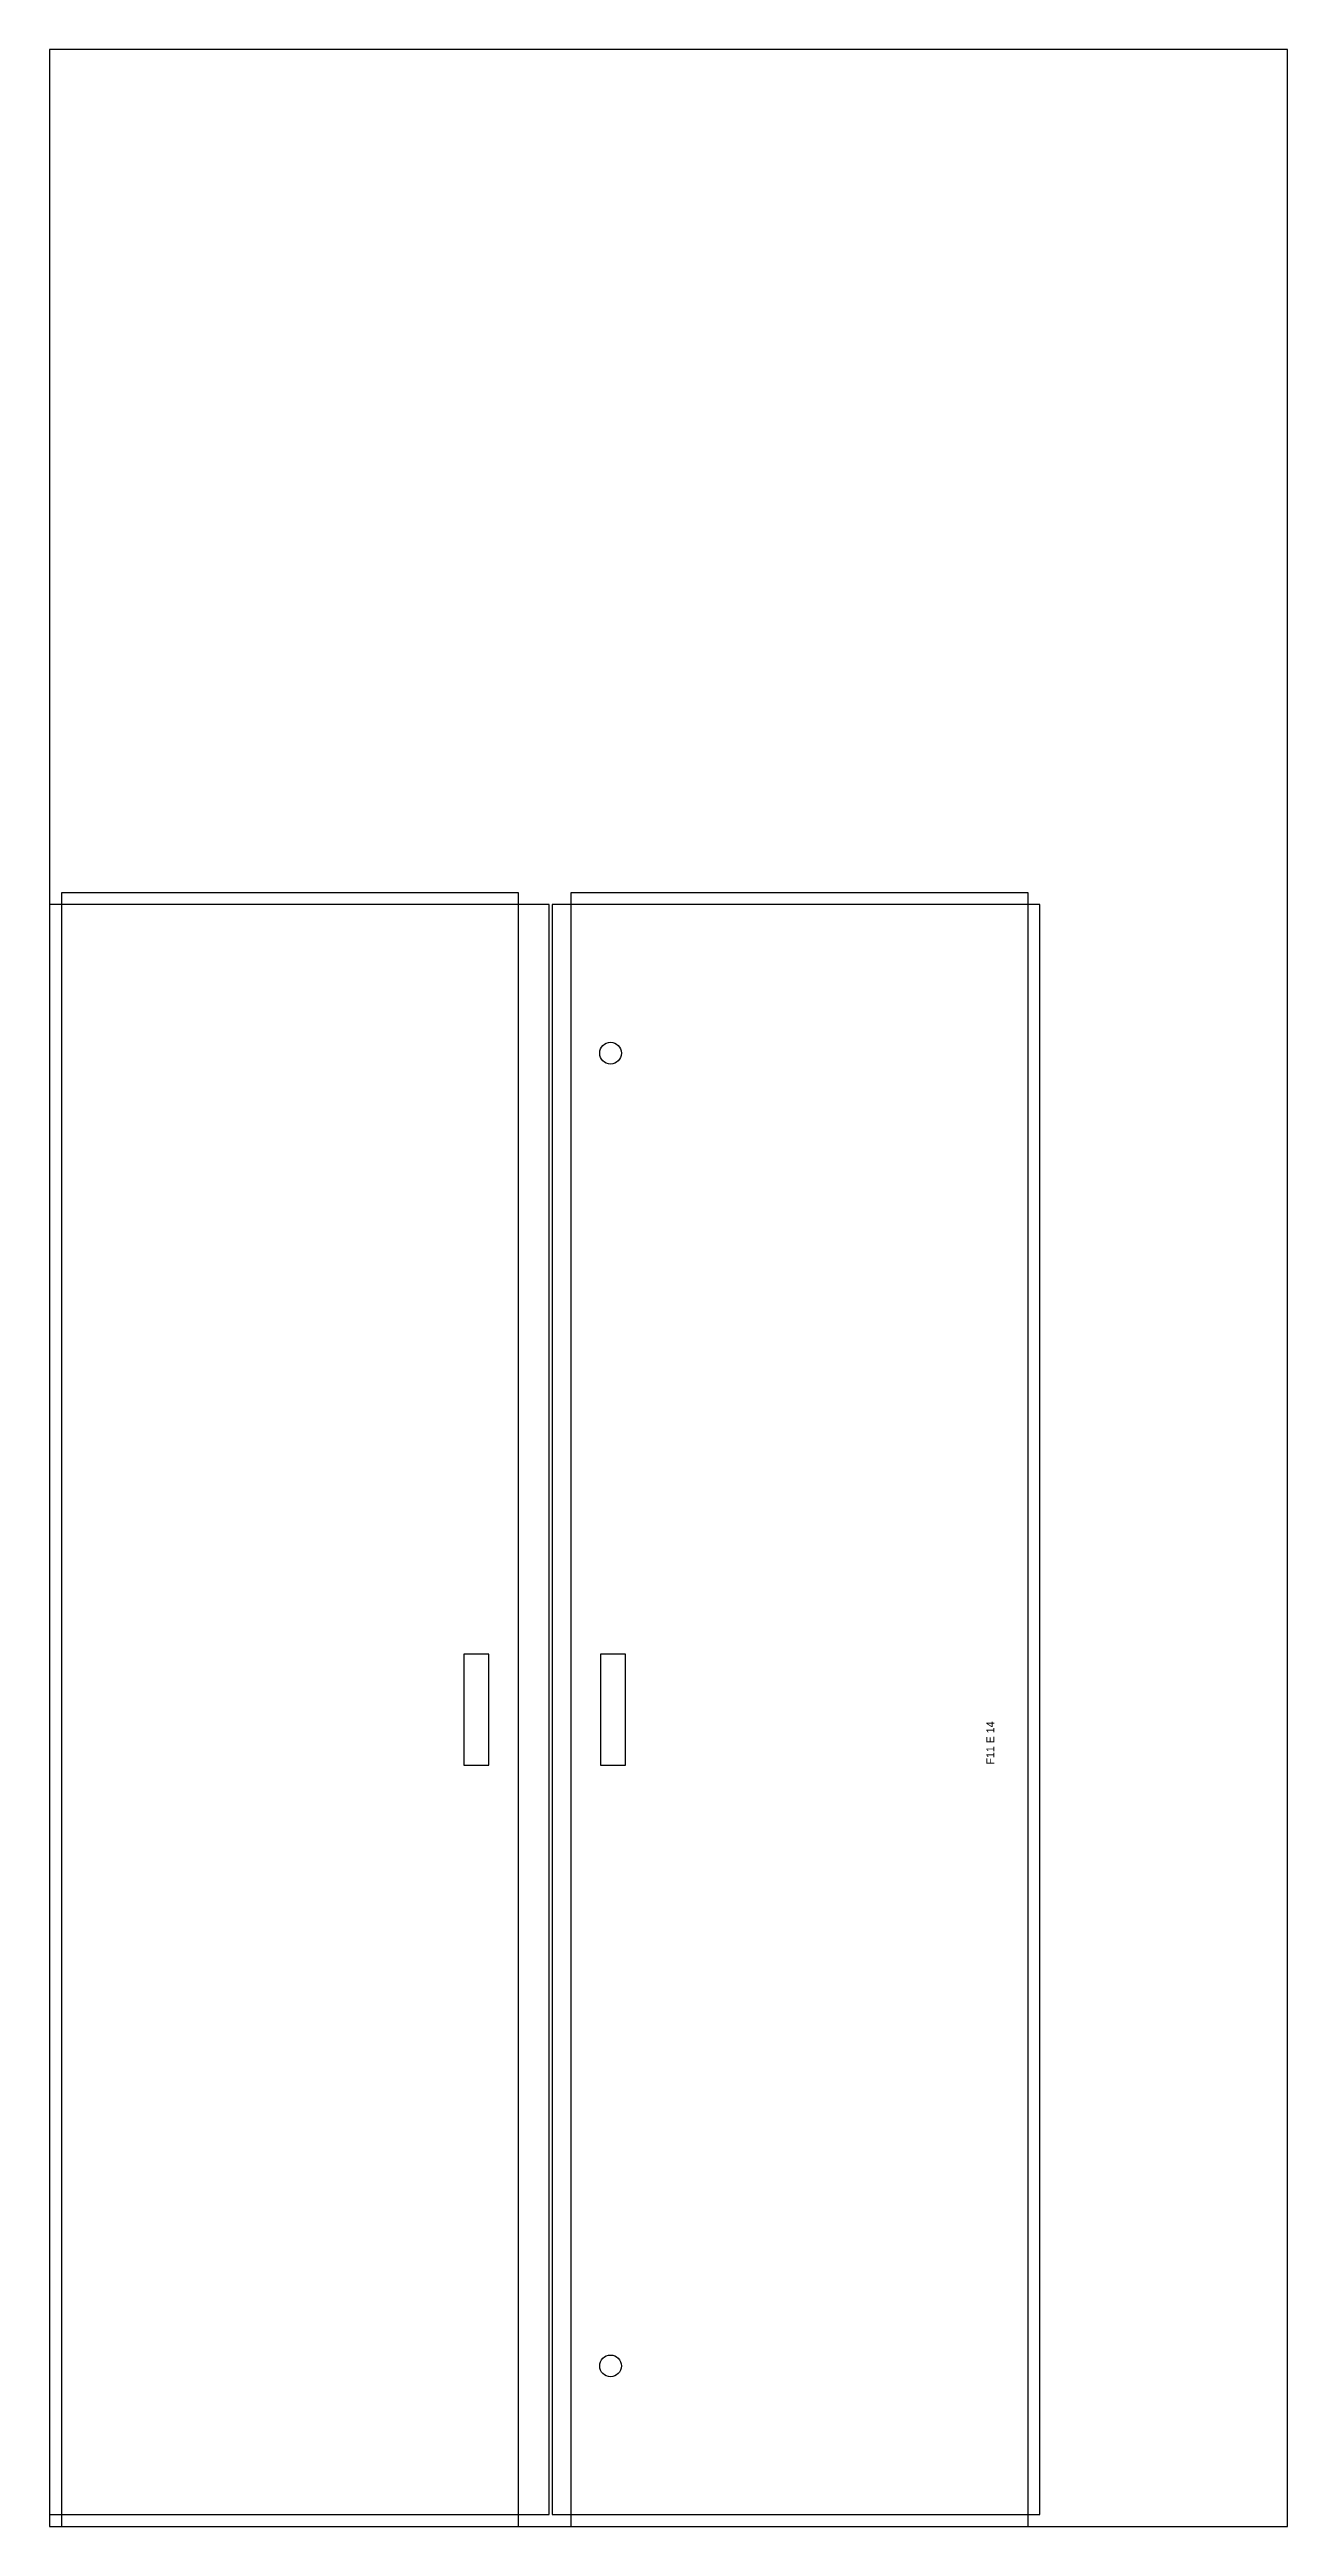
# Model space of a CAD drawing. Header units: metres. Extents: x 0 to 1250, y 0 to 2500.
import ezdxf
from ezdxf.enums import TextEntityAlignment as Align

# ---------------------------------------------------------------- set-up
doc = ezdxf.new("R2010")
doc.units = ezdxf.units.M
for name, color, linetype in [('BIN', 2, 'Continuous'), ('CUT', 4, 'Continuous'), ('DIMENSIONS', 1, 'Continuous')]:
    doc.layers.add(name, color=color, linetype=linetype)

msp = doc.modelspace()

# ---------------------------------------------------------------- linework, layer by layer
at = {"layer": 'BIN'}
msp.add_lwpolyline([(0, 0), (1250, 0), (1250, 2500), (0, 2500), (0, 0)], dxfattribs=at)
at = {"layer": 'CUT'}
for points in [[(0, 12), (504.5, 12), (504.5, 1637), (0, 1637), (0, 12)], [(12, 0), (473.5, 0), (473.5, 1649), (12, 1649), (12, 0)], [(507.5, 12), (1000, 12), (1000, 1637), (507.5, 1637), (507.5, 12)], [(526.5, 0), (988, 0), (988, 1649), (526.5, 1649), (526.5, 0)], [(418.5, 768.5), (443.5, 768.5), (443.5, 880.5), (418.5, 880.5), (418.5, 768.5)], [(556.5, 768.5), (581.5, 768.5), (581.5, 880.5), (556.5, 880.5), (556.5, 768.5)]]:
    msp.add_lwpolyline(points, dxfattribs=at)
for centre in [(566.5, 1487), (566.5, 162)]:
    msp.add_circle(centre, 11, dxfattribs=at)

# ---------------------------------------------------------------- texts
at = {"layer": 'DIMENSIONS'}
msp.add_text('F11 E 14', height=8, rotation=90, dxfattribs=at).set_placement((950, 812.5), align=Align.MIDDLE_RIGHT)

doc.saveas('drawing.dxf')
